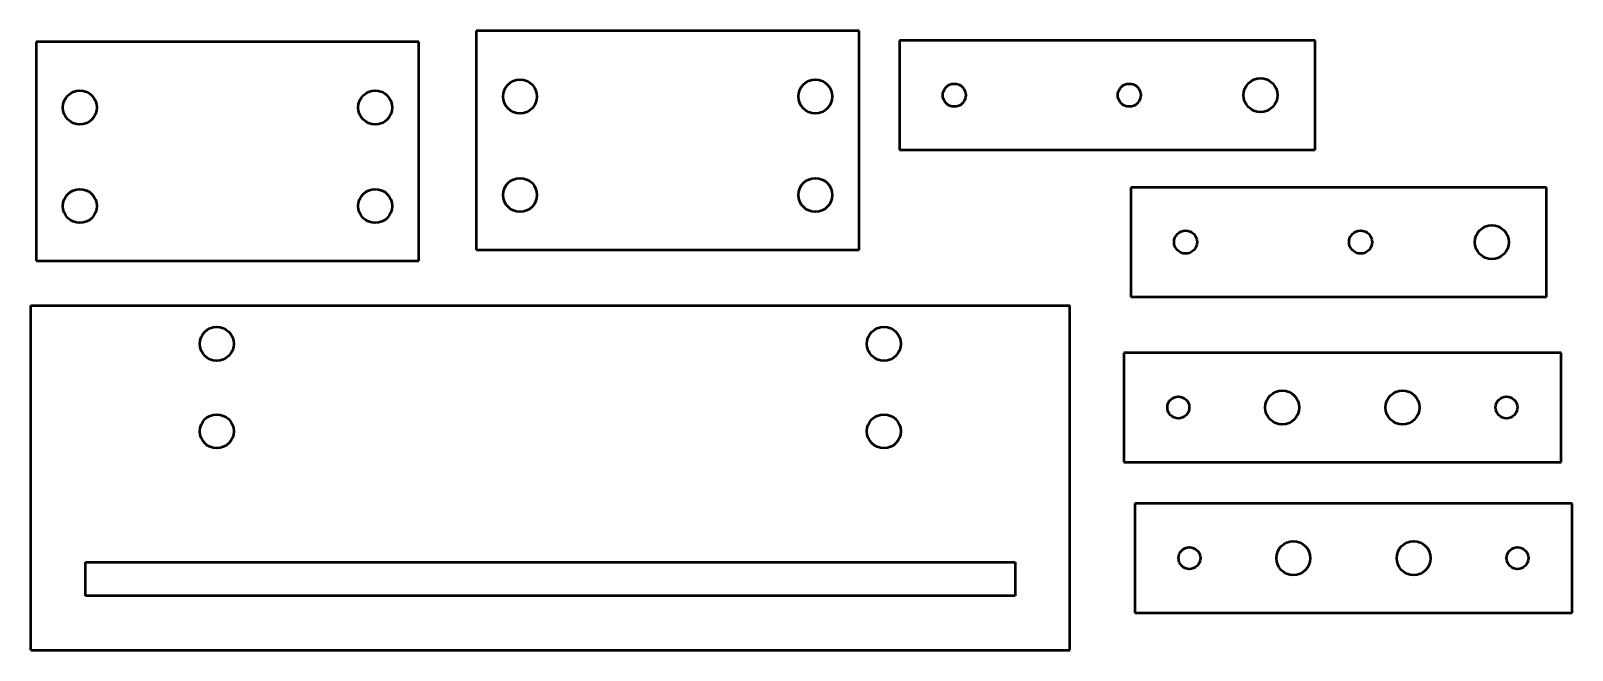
# Model space of a CAD drawing. Header units: millimetres. Extents: x 5 to 146, y 5 to 61.
import ezdxf

# ---------------------------------------------------------------- set-up
doc = ezdxf.new("R2010")
doc.units = ezdxf.units.MM
doc.layers.add('Visible (ISO)', color=7, linetype='Continuous', lineweight=50)

msp = doc.modelspace()

# ---------------------------------------------------------------- linework, layer by layer
at = {"layer": 'Visible (ISO)'}
for p, q in [((45.38, 61.15), (45.38, 41.15)), ((80.38, 61.15), (45.38, 61.15)), ((80.38, 41.15), (80.38, 61.15)), ((5.14, 60.14), (5.14, 40.14)), ((40.14, 60.14), (5.14, 60.14)), ((40.14, 40.14), (40.14, 60.14)), ((84.08, 60.27), (84.08, 50.27)), ((122.08, 60.27), (84.08, 60.27)), ((122.08, 50.27), (122.08, 60.27)), ((84.08, 50.27), (122.08, 50.27)), ((105.23, 46.84), (105.23, 36.84)), ((143.23, 46.84), (105.23, 46.84)), ((143.23, 36.84), (143.23, 46.84)), ((45.38, 41.15), (80.38, 41.15)), ((5.14, 40.14), (40.14, 40.14)), ((105.23, 36.84), (143.23, 36.84)), ((4.65, 36.05), (99.65, 36.05)), ((4.65, 4.55), (4.65, 36.05)), ((99.65, 4.55), (99.65, 36.05)), ((104.57, 31.73), (104.57, 21.73)), ((144.57, 31.73), (104.57, 31.73)), ((144.57, 21.73), (144.57, 31.73)), ((104.57, 21.73), (144.57, 21.73)), ((105.58, 17.96), (105.58, 7.96)), ((145.58, 17.96), (105.58, 17.96)), ((145.58, 7.96), (145.58, 17.96)), ((9.65, 9.5), (9.65, 12.6)), ((9.65, 12.6), (94.65, 12.6)), ((94.65, 12.6), (94.65, 9.5)), ((94.65, 9.5), (9.65, 9.5)), ((105.58, 7.96), (145.58, 7.96)), ((4.65, 4.55), (99.65, 4.55))]:
    msp.add_line(p, q, dxfattribs=at)
for centre, radius in [((49.38, 55.15), 1.55), ((76.38, 55.15), 1.55), ((117.08, 55.27), 1.55), ((9.14, 54.14), 1.55), ((36.14, 54.14), 1.55), ((89.08, 55.27), 1.05), ((105.08, 55.27), 1.05), ((9.14, 45.14), 1.55), ((36.14, 45.14), 1.55), ((49.38, 46.15), 1.55), ((76.38, 46.15), 1.55), ((110.23, 41.84), 1.05), ((126.23, 41.84), 1.05), ((138.23, 41.84), 1.55), ((21.65, 32.55), 1.55), ((82.65, 32.55), 1.55), ((119.07, 26.73), 1.55), ((130.07, 26.73), 1.55), ((109.57, 26.73), 1), ((139.57, 26.73), 1), ((21.65, 24.55), 1.55), ((82.65, 24.55), 1.55), ((120.08, 12.96), 1.55), ((131.08, 12.96), 1.55), ((110.58, 12.96), 1), ((140.58, 12.96), 1)]:
    msp.add_circle(centre, radius, dxfattribs=at)

doc.saveas('drawing.dxf')
